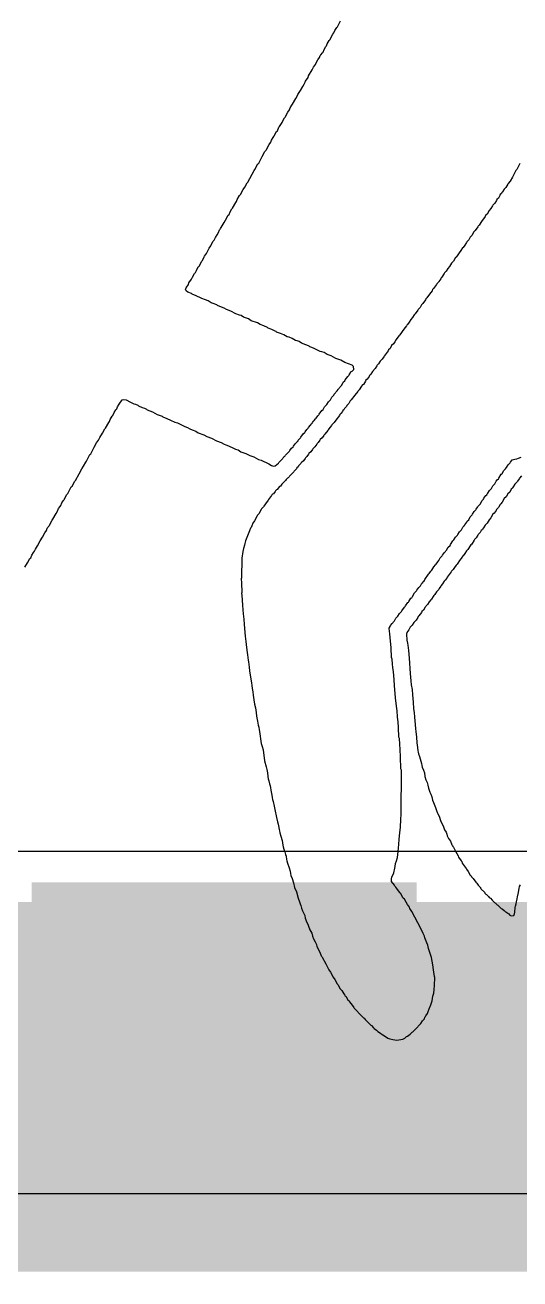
# Model space of a CAD drawing. Header units: millimetres. Extents: x 0 to 172, y 0 to 138.
# Drawn here: x 70.65 to 73.2, y 75.22 to 81.68 of the extents above; entities that cross this region are included whole.
import ezdxf

# ---------------------------------------------------------------- set-up
doc = ezdxf.new("R2010")
doc.units = ezdxf.units.MM
for name, color, linetype in [('BottomLayer', 5, 'Continuous'), ('BottomPaste', 16, 'Continuous'), ('BottomSolder', 6, 'Continuous'), ('TopOverlay', 2, 'Continuous')]:
    doc.layers.add(name, color=color, linetype=linetype)

# ---------------------------------------------------------------- blocks, each defined once
blk = doc.blocks.new('C___0603_B_306')
at = {"layer": 'BottomLayer'}
for points in [[(-1.143, -0.4445), (-1.143, 0.4445), (-0.381, 0.4445), (-0.381, -0.4445)], [(0.381, -0.4445), (0.381, 0.4445), (1.143, 0.4445), (1.143, -0.4445)]]:
    blk.add_hatch(color=5, dxfattribs=at).paths.add_polyline_path(points)
at = {"layer": 'BottomPaste'}
for points in [[(-1.143, -0.4445), (-1.143, 0.4445), (-0.381, 0.4445), (-0.381, -0.4445)], [(0.381, -0.4445), (0.381, 0.4445), (1.143, 0.4445), (1.143, -0.4445)]]:
    blk.add_hatch(color=16, dxfattribs=at).paths.add_polyline_path(points)
at = {"layer": 'BottomSolder'}
for points in [[(-1.203, -0.5045), (-1.203, 0.5045), (-0.321, 0.5045), (-0.321, -0.5045)], [(0.321, -0.5045), (0.321, 0.5045), (1.203, 0.5045), (1.203, -0.5045)]]:
    blk.add_hatch(color=6, dxfattribs=at).paths.add_polyline_path(points)
blk = doc.blocks.new('C___1206_B_336')
at = {"layer": 'BottomLayer'}
for points in [[(-2.032, 0.889), (-0.508, 0.889), (-0.508, -0.889), (-2.032, -0.889)], [(0.508, 0.889), (2.032, 0.889), (2.032, -0.889), (0.508, -0.889)]]:
    blk.add_hatch(color=5, dxfattribs=at).paths.add_polyline_path(points)
at = {"layer": 'BottomPaste'}
for points in [[(-2.032, 0.889), (-0.508, 0.889), (-0.508, -0.889), (-2.032, -0.889)], [(0.508, 0.889), (2.032, 0.889), (2.032, -0.889), (0.508, -0.889)]]:
    blk.add_hatch(color=16, dxfattribs=at).paths.add_polyline_path(points)
at = {"layer": 'BottomSolder'}
for points in [[(-2.1336, 0.9906), (-0.4064, 0.9906), (-0.4064, -0.9906), (-2.1336, -0.9906)], [(0.4064, 0.9906), (2.1336, 0.9906), (2.1336, -0.9906), (0.4064, -0.9906)]]:
    blk.add_hatch(color=6, dxfattribs=at).paths.add_polyline_path(points)

msp = doc.modelspace()

# ---------------------------------------------------------------- hatches: boundary and pattern name
at = {"layer": 'BottomLayer'}
for points in [[(68.4276, 75.5142), (75.4183, 75.5142), (75.4183, 77.1652), (68.4276, 77.1652)], [(68.4276, 75.2606), (77.7336, 75.2606), (77.7336, 76.54), (68.4276, 76.54)]]:
    msp.add_hatch(color=5, dxfattribs=at).paths.add_polyline_path(points)

# ---------------------------------------------------------------- linework, layer by layer
msp.add_line((75.4183, 77.4242), (68.4276, 77.4242), dxfattribs=at)
at = {"layer": 'TopOverlay'}
for p, q in [((72.261, 81.6723), (72.2771, 81.7023)), ((72.227, 81.6161), (72.237, 81.6342)), ((72.237, 81.6342), (72.243, 81.6402)), ((72.243, 81.6402), (72.248, 81.6532)), ((72.248, 81.6532), (72.258, 81.6693)), ((72.258, 81.6693), (72.261, 81.6723)), ((72.1869, 81.5419), (72.1919, 81.555)), ((72.1919, 81.555), (72.2019, 81.571)), ((72.2019, 81.571), (72.2049, 81.574)), ((72.2049, 81.574), (72.2089, 81.584)), ((72.2089, 81.584), (72.2189, 81.6021)), ((72.2189, 81.6021), (72.223, 81.6061)), ((72.223, 81.6061), (72.227, 81.6161)), ((72.1488, 81.4778), (72.1538, 81.4908)), ((72.1538, 81.4908), (72.1608, 81.5018)), ((72.1608, 81.5018), (72.1688, 81.5139)), ((72.1688, 81.5139), (72.1728, 81.5239)), ((72.1728, 81.5239), (72.1748, 81.5279)), ((72.1748, 81.5279), (72.1839, 81.5389)), ((72.1839, 81.5389), (72.1869, 81.5419)), ((72.1127, 81.4196), (72.1307, 81.4497)), ((72.1307, 81.4497), (72.1387, 81.4637)), ((72.1387, 81.4637), (72.1488, 81.4778)), ((72.0706, 81.3434), (72.0826, 81.3655)), ((72.0826, 81.3655), (72.0906, 81.3775)), ((72.0906, 81.3775), (72.0946, 81.3875)), ((72.0946, 81.3875), (72.0966, 81.3916)), ((72.0966, 81.3916), (72.1107, 81.4116)), ((72.1107, 81.4116), (72.1127, 81.4196)), ((72.0305, 81.2733), (72.0465, 81.3033)), ((72.0465, 81.3033), (72.0545, 81.3154)), ((72.0545, 81.3154), (72.0565, 81.3234)), ((72.0565, 81.3234), (72.0706, 81.3434)), ((71.9924, 81.2071), (72.0064, 81.2332)), ((72.0064, 81.2332), (72.0144, 81.2452)), ((72.0144, 81.2452), (72.0184, 81.2552)), ((72.0184, 81.2552), (72.0265, 81.2692)), ((72.0265, 81.2692), (72.0305, 81.2733)), ((71.9623, 81.159), (71.9763, 81.179)), ((71.9763, 81.179), (71.9813, 81.1921)), ((71.9813, 81.1921), (71.9894, 81.2041)), ((71.9894, 81.2041), (71.9924, 81.2071)), ((71.9222, 81.0888), (71.9302, 81.1028)), ((71.9302, 81.1028), (71.9342, 81.1068)), ((71.9342, 81.1068), (71.9362, 81.1108)), ((71.9362, 81.1108), (71.9483, 81.1329)), ((71.9483, 81.1329), (71.9523, 81.1369)), ((71.9523, 81.1369), (71.9603, 81.155)), ((71.9603, 81.155), (71.9623, 81.159)), ((71.8881, 81.0306), (71.8941, 81.0367)), ((71.8941, 81.0367), (71.8961, 81.0407)), ((71.8961, 81.0407), (71.9102, 81.0667)), ((71.9102, 81.0667), (71.9182, 81.0788)), ((71.9182, 81.0788), (71.9222, 81.0888)), ((71.856, 80.9705), (71.8741, 81.0046)), ((71.8741, 81.0046), (71.8881, 81.0306)), ((71.7999, 80.8722), (71.832, 80.9324)), ((71.832, 80.9324), (71.836, 80.9364)), ((71.836, 80.9364), (71.852, 80.9665)), ((71.852, 80.9665), (71.856, 80.9705)), ((73.1774, 80.9284), (73.1613, 80.8983)), ((73.1794, 80.9324), (73.1774, 80.9284)), ((73.1834, 80.9364), (73.1794, 80.9324)), ((73.1914, 80.9504), (73.1834, 80.9364)), ((73.1974, 80.9645), (73.1914, 80.9504)), ((73.2014, 80.9685), (73.1974, 80.9645)), ((71.7758, 80.8342), (71.7838, 80.8462)), ((71.7838, 80.8462), (71.7959, 80.8682)), ((71.7959, 80.8682), (71.7999, 80.8722)), ((73.1272, 80.8442), (73.1192, 80.8362)), ((73.1373, 80.8622), (73.1272, 80.8442)), ((73.1403, 80.8652), (73.1373, 80.8622)), ((73.1493, 80.8763), (73.1403, 80.8652)), ((73.1613, 80.8983), (73.1493, 80.8763)), ((71.7417, 80.772), (71.7457, 80.782)), ((71.7457, 80.782), (71.7578, 80.8041)), ((71.7578, 80.8041), (71.7618, 80.8081)), ((71.7618, 80.8081), (71.7758, 80.8342)), ((73.0811, 80.782), (73.0791, 80.778)), ((73.0891, 80.79), (73.0811, 80.782)), ((73.0972, 80.8041), (73.0891, 80.79)), ((73.0992, 80.8081), (73.0972, 80.8041)), ((73.1052, 80.8141), (73.0992, 80.8081)), ((73.1072, 80.8181), (73.1052, 80.8141)), ((73.1112, 80.8221), (73.1072, 80.8181)), ((73.1192, 80.8362), (73.1112, 80.8221)), ((71.7036, 80.7058), (71.7097, 80.7199)), ((71.7097, 80.7199), (71.7177, 80.7339)), ((71.7177, 80.7339), (71.7217, 80.7379)), ((71.7217, 80.7379), (71.7377, 80.768)), ((71.7377, 80.768), (71.7417, 80.772)), ((73.041, 80.7259), (73.031, 80.7078)), ((73.051, 80.7359), (73.041, 80.7259)), ((73.0591, 80.7499), (73.051, 80.7359)), ((73.0611, 80.754), (73.0591, 80.7499)), ((73.0711, 80.764), (73.0611, 80.754)), ((73.0791, 80.778), (73.0711, 80.764)), ((71.6635, 80.6377), (71.6776, 80.6637)), ((71.6776, 80.6637), (71.6856, 80.6758)), ((71.6856, 80.6758), (71.6996, 80.7018)), ((71.6996, 80.7018), (71.7036, 80.7058)), ((72.9899, 80.6507), (72.9849, 80.6457)), ((73.0029, 80.6697), (72.9899, 80.6507)), ((73.0049, 80.6738), (73.0029, 80.6697)), ((73.0079, 80.6768), (73.0049, 80.6738)), ((73.021, 80.6958), (73.0079, 80.6768)), ((73.023, 80.6998), (73.021, 80.6958)), ((73.031, 80.7078), (73.023, 80.6998)), ((71.6275, 80.5735), (71.6335, 80.5875)), ((71.6335, 80.5875), (71.6415, 80.6016)), ((71.6415, 80.6016), (71.6495, 80.6136)), ((71.6495, 80.6136), (71.6545, 80.6266)), ((71.6545, 80.6266), (71.6575, 80.6296)), ((71.6575, 80.6296), (71.6595, 80.6336)), ((71.6595, 80.6336), (71.6635, 80.6377)), ((72.9448, 80.5895), (72.9367, 80.5755)), ((72.9528, 80.5976), (72.9448, 80.5895)), ((72.9628, 80.6156), (72.9528, 80.5976)), ((72.9698, 80.6226), (72.9628, 80.6156)), ((72.9829, 80.6417), (72.9698, 80.6226)), ((72.9849, 80.6457), (72.9829, 80.6417)), ((71.5874, 80.5053), (71.6014, 80.5314)), ((71.6014, 80.5314), (71.6094, 80.5434)), ((71.6094, 80.5434), (71.6134, 80.5534)), ((71.6134, 80.5534), (71.6214, 80.5675)), ((71.6214, 80.5675), (71.6275, 80.5735)), ((72.9047, 80.5334), (72.8966, 80.5194)), ((72.9077, 80.5364), (72.9047, 80.5334)), ((72.9167, 80.5474), (72.9077, 80.5364)), ((72.9247, 80.5615), (72.9167, 80.5474)), ((72.9277, 80.5645), (72.9247, 80.5615)), ((72.9367, 80.5755), (72.9277, 80.5645)), ((71.5513, 80.4432), (71.5633, 80.4652)), ((71.5633, 80.4652), (71.5673, 80.4692)), ((71.5673, 80.4692), (71.5753, 80.4873)), ((71.5753, 80.4873), (71.5773, 80.4913)), ((71.5773, 80.4913), (71.5874, 80.5053)), ((72.8586, 80.4652), (72.8485, 80.4552)), ((72.8686, 80.4833), (72.8586, 80.4652)), ((72.8716, 80.4863), (72.8686, 80.4833)), ((72.8806, 80.4973), (72.8716, 80.4863)), ((72.8876, 80.5083), (72.8806, 80.4973)), ((72.8966, 80.5194), (72.8876, 80.5083)), ((71.5152, 80.383), (71.5252, 80.4011)), ((71.5252, 80.4011), (71.5312, 80.4071)), ((71.5312, 80.4071), (71.5352, 80.4171)), ((71.5352, 80.4171), (71.5452, 80.4352)), ((71.5452, 80.4352), (71.5493, 80.4392)), ((71.5493, 80.4392), (71.5513, 80.4432)), ((72.8104, 80.4011), (72.7974, 80.382)), ((72.8124, 80.4051), (72.8104, 80.4011)), ((72.8205, 80.4131), (72.8124, 80.4051)), ((72.8285, 80.4271), (72.8205, 80.4131)), ((72.8385, 80.4372), (72.8285, 80.4271)), ((72.8485, 80.4552), (72.8385, 80.4372)), ((71.4801, 80.3199), (71.4821, 80.3279)), ((71.4821, 80.3279), (71.4951, 80.3449)), ((71.4951, 80.3449), (71.4971, 80.3529)), ((71.4971, 80.3529), (71.5102, 80.372)), ((71.5102, 80.372), (71.5152, 80.383)), ((72.7563, 80.3269), (72.7543, 80.3229)), ((72.7603, 80.3309), (72.7563, 80.3269)), ((72.7703, 80.3449), (72.7603, 80.3309)), ((72.7723, 80.3489), (72.7703, 80.3449)), ((72.7804, 80.357), (72.7723, 80.3489)), ((72.7824, 80.361), (72.7804, 80.357)), ((72.7924, 80.375), (72.7824, 80.361)), ((72.7944, 80.379), (72.7924, 80.375)), ((72.7974, 80.382), (72.7944, 80.379)), ((71.4821, 80.3118), (71.4801, 80.3199)), ((71.4921, 80.3058), (71.4821, 80.3118)), ((71.5102, 80.2978), (71.4921, 80.3058)), ((71.5142, 80.2958), (71.5102, 80.2978)), ((71.5172, 80.2928), (71.5142, 80.2958)), ((71.5302, 80.2878), (71.5172, 80.2928)), ((71.5633, 80.2727), (71.5302, 80.2878)), ((71.5823, 80.2657), (71.5633, 80.2727)), ((71.5954, 80.2607), (71.5823, 80.2657)), ((72.7142, 80.2667), (72.7012, 80.2477)), ((72.7162, 80.2707), (72.7142, 80.2667)), ((72.7212, 80.2757), (72.7162, 80.2707)), ((72.7342, 80.2948), (72.7212, 80.2757)), ((72.7483, 80.3128), (72.7342, 80.2948)), ((72.7503, 80.3189), (72.7483, 80.3128)), ((72.7543, 80.3229), (72.7503, 80.3189)), ((71.6114, 80.2507), (71.5954, 80.2607)), ((71.6224, 80.2477), (71.6114, 80.2507)), ((71.6405, 80.2397), (71.6224, 80.2477)), ((71.6445, 80.2377), (71.6405, 80.2397)), ((71.6475, 80.2346), (71.6445, 80.2377)), ((71.6786, 80.2236), (71.6475, 80.2346)), ((71.6906, 80.2156), (71.6786, 80.2236)), ((71.7127, 80.2076), (71.6906, 80.2156)), ((71.7377, 80.1945), (71.7127, 80.2076)), ((72.6741, 80.2126), (72.6611, 80.1935)), ((72.6761, 80.2166), (72.6741, 80.2126)), ((72.6861, 80.2266), (72.6761, 80.2166)), ((72.6941, 80.2407), (72.6861, 80.2266)), ((72.7012, 80.2477), (72.6941, 80.2407)), ((71.7568, 80.1875), (71.7377, 80.1945)), ((71.7658, 80.1845), (71.7568, 80.1875)), ((71.7778, 80.1765), (71.7658, 80.1845)), ((71.8029, 80.1675), (71.7778, 80.1765)), ((71.8179, 80.1585), (71.8029, 80.1675)), ((71.849, 80.1474), (71.8179, 80.1585)), ((71.864, 80.1384), (71.849, 80.1474)), ((71.8831, 80.1314), (71.864, 80.1384)), ((72.6159, 80.1324), (72.6019, 80.1143)), ((72.6179, 80.1364), (72.6159, 80.1324)), ((72.621, 80.1394), (72.6179, 80.1364)), ((72.63, 80.1504), (72.621, 80.1394)), ((72.638, 80.1645), (72.63, 80.1504)), ((72.648, 80.1745), (72.638, 80.1645)), ((72.656, 80.1885), (72.648, 80.1745)), ((72.6611, 80.1935), (72.656, 80.1885)), ((71.9011, 80.1234), (71.8831, 80.1314)), ((71.9041, 80.1204), (71.9011, 80.1234)), ((71.9232, 80.1133), (71.9041, 80.1204)), ((71.9412, 80.1053), (71.9232, 80.1133)), ((71.9453, 80.1033), (71.9412, 80.1053)), ((71.9483, 80.1003), (71.9453, 80.1033)), ((71.9673, 80.0933), (71.9483, 80.1003)), ((71.9854, 80.0853), (71.9673, 80.0933)), ((72.0024, 80.0762), (71.9854, 80.0853)), ((72.0134, 80.0732), (72.0024, 80.0762)), ((72.0275, 80.0672), (72.0134, 80.0732)), ((72.5778, 80.0803), (72.5638, 80.0622)), ((72.5798, 80.0843), (72.5778, 80.0803)), ((72.5879, 80.0923), (72.5798, 80.0843)), ((72.5939, 80.1023), (72.5879, 80.0923)), ((72.6019, 80.1143), (72.5939, 80.1023)), ((72.0455, 80.0572), (72.0275, 80.0672)), ((72.0535, 80.0552), (72.0455, 80.0572)), ((72.0635, 80.0512), (72.0535, 80.0552)), ((72.0756, 80.0432), (72.0635, 80.0512)), ((72.0976, 80.0351), (72.0756, 80.0432)), ((72.1117, 80.0291), (72.0976, 80.0351)), ((72.1157, 80.0271), (72.1117, 80.0291)), ((72.1187, 80.0241), (72.1157, 80.0271)), ((72.1287, 80.0201), (72.1187, 80.0241)), ((72.1417, 80.0151), (72.1287, 80.0201)), ((72.1558, 80.0091), (72.1417, 80.0151)), ((72.1728, 80.0001), (72.1558, 80.0091)), ((72.5217, 80.0041), (72.5017, 79.976)), ((72.5237, 80.0081), (72.5217, 80.0041)), ((72.5317, 80.0161), (72.5237, 80.0081)), ((72.5397, 80.0301), (72.5317, 80.0161)), ((72.5498, 80.0402), (72.5397, 80.0301)), ((72.5558, 80.0502), (72.5498, 80.0402)), ((72.5638, 80.0622), (72.5558, 80.0502)), ((72.1808, 79.998), (72.1728, 80.0001)), ((72.1919, 79.995), (72.1808, 79.998)), ((72.2079, 79.985), (72.1919, 79.995)), ((72.228, 79.977), (72.2079, 79.985)), ((72.253, 79.964), (72.228, 79.977)), ((72.2781, 79.9549), (72.253, 79.964)), ((72.2991, 79.9439), (72.2781, 79.9549)), ((72.3182, 79.9369), (72.2991, 79.9439)), ((72.4816, 79.9499), (72.4716, 79.9359)), ((72.4836, 79.9539), (72.4816, 79.9499)), ((72.4906, 79.961), (72.4836, 79.9539)), ((72.4996, 79.972), (72.4906, 79.961)), ((72.5017, 79.976), (72.4996, 79.972)), ((72.3152, 79.8717), (72.3192, 79.8757)), ((72.3362, 79.9289), (72.3182, 79.9369)), ((72.3192, 79.8757), (72.3212, 79.8798)), ((72.3212, 79.8798), (72.3292, 79.8938)), ((72.3292, 79.8938), (72.3322, 79.8968)), ((72.3322, 79.8968), (72.3362, 79.8988)), ((72.3433, 79.9219), (72.3362, 79.9289)), ((72.3362, 79.8988), (72.3453, 79.9078)), ((72.3453, 79.9078), (72.3433, 79.9219)), ((72.4255, 79.8757), (72.4235, 79.8717)), ((72.4335, 79.8838), (72.4255, 79.8757)), ((72.4415, 79.8978), (72.4335, 79.8838)), ((72.4555, 79.9118), (72.4415, 79.8978)), ((72.4636, 79.9259), (72.4555, 79.9118)), ((72.4656, 79.9299), (72.4636, 79.9259)), ((72.4716, 79.9359), (72.4656, 79.9299)), ((72.2671, 79.8076), (72.2811, 79.8256)), ((72.2811, 79.8256), (72.2891, 79.8376)), ((72.2891, 79.8376), (72.2911, 79.8417)), ((72.2911, 79.8417), (72.2991, 79.8497)), ((72.2991, 79.8497), (72.3011, 79.8537)), ((72.3011, 79.8537), (72.3152, 79.8717)), ((72.3854, 79.8216), (72.3723, 79.8026)), ((72.3904, 79.8286), (72.3854, 79.8216)), ((72.3944, 79.8306), (72.3904, 79.8286)), ((72.4054, 79.8477), (72.3944, 79.8306)), ((72.4074, 79.8517), (72.4054, 79.8477)), ((72.4134, 79.8577), (72.4074, 79.8517)), ((72.4235, 79.8717), (72.4134, 79.8577)), ((71.1382, 79.7294), (71.1533, 79.7504)), ((71.1533, 79.7504), (71.1613, 79.7524)), ((71.1613, 79.7524), (71.1733, 79.7504)), ((71.1733, 79.7504), (71.1954, 79.7384)), ((72.2149, 79.7414), (72.225, 79.7514)), ((72.225, 79.7514), (72.233, 79.7655)), ((72.233, 79.7655), (72.243, 79.7755)), ((72.243, 79.7755), (72.245, 79.7795)), ((72.245, 79.7795), (72.259, 79.7975)), ((72.259, 79.7975), (72.2651, 79.8036)), ((72.2651, 79.8036), (72.2671, 79.8076)), ((72.3272, 79.7454), (72.3192, 79.7314)), ((72.3322, 79.7504), (72.3272, 79.7454)), ((72.3513, 79.7755), (72.3322, 79.7504)), ((72.3653, 79.7935), (72.3513, 79.7755)), ((72.3673, 79.7975), (72.3653, 79.7935)), ((72.3723, 79.8026), (72.3673, 79.7975)), ((71.1061, 79.6712), (71.1122, 79.6853)), ((71.1122, 79.6853), (71.1202, 79.6993)), ((71.1202, 79.6993), (71.1262, 79.7053)), ((71.1262, 79.7053), (71.1302, 79.7153)), ((71.1302, 79.7153), (71.1382, 79.7294)), ((71.1954, 79.7384), (71.2134, 79.7304)), ((71.2134, 79.7304), (71.2214, 79.7284)), ((71.2214, 79.7284), (71.2345, 79.7234)), ((71.2345, 79.7234), (71.2375, 79.7204)), ((71.2375, 79.7204), (71.2555, 79.7123)), ((71.2555, 79.7123), (71.2685, 79.7073)), ((71.2685, 79.7073), (71.2786, 79.7033)), ((71.2786, 79.7033), (71.2816, 79.7003)), ((71.2816, 79.7003), (71.2956, 79.6943)), ((71.2956, 79.6943), (71.3087, 79.6893)), ((71.3087, 79.6893), (71.3337, 79.6762)), ((72.1668, 79.6772), (72.1808, 79.6953)), ((72.1808, 79.6953), (72.1869, 79.7013)), ((72.1869, 79.7013), (72.1949, 79.7153)), ((72.1949, 79.7153), (72.2069, 79.7274)), ((72.2069, 79.7274), (72.2149, 79.7414)), ((72.2871, 79.6913), (72.2781, 79.6802)), ((72.2891, 79.6953), (72.2871, 79.6913)), ((72.2931, 79.6993), (72.2891, 79.6953)), ((72.2981, 79.7063), (72.2931, 79.6993)), ((72.3072, 79.7173), (72.2981, 79.7063)), ((72.3092, 79.7214), (72.3072, 79.7173)), ((72.3192, 79.7314), (72.3092, 79.7214)), ((71.068, 79.6051), (71.0841, 79.6351)), ((71.0841, 79.6351), (71.0881, 79.6391)), ((71.0881, 79.6391), (71.0921, 79.6492)), ((71.0921, 79.6492), (71.1021, 79.6672)), ((71.1021, 79.6672), (71.1061, 79.6712)), ((71.3337, 79.6762), (71.3588, 79.6672)), ((71.3588, 79.6672), (71.3618, 79.6642)), ((71.3618, 79.6642), (71.3838, 79.6542)), ((71.3838, 79.6542), (71.4029, 79.6472)), ((71.4029, 79.6472), (71.4239, 79.6361)), ((71.4239, 79.6361), (71.438, 79.6321)), ((71.438, 79.6321), (71.4761, 79.6141)), ((72.1127, 79.6091), (72.1217, 79.6201)), ((72.1217, 79.6201), (72.1247, 79.6231)), ((72.1247, 79.6231), (72.1267, 79.6271)), ((72.1267, 79.6271), (72.1307, 79.6311)), ((72.1307, 79.6311), (72.1327, 79.6351)), ((72.1327, 79.6351), (72.1387, 79.6412)), ((72.1387, 79.6412), (72.1407, 79.6452)), ((72.1407, 79.6452), (72.1488, 79.6532)), ((72.1488, 79.6532), (72.1508, 79.6572)), ((72.1508, 79.6572), (72.1598, 79.6682)), ((72.1598, 79.6682), (72.1648, 79.6732)), ((72.1648, 79.6732), (72.1668, 79.6772)), ((72.231, 79.6191), (72.2169, 79.601)), ((72.233, 79.6231), (72.231, 79.6191)), ((72.244, 79.6341), (72.233, 79.6231)), ((72.252, 79.6462), (72.244, 79.6341)), ((72.2711, 79.6712), (72.252, 79.6462)), ((72.2731, 79.6752), (72.2711, 79.6712)), ((72.2781, 79.6802), (72.2731, 79.6752)), ((71.032, 79.5429), (71.036, 79.5529)), ((71.036, 79.5529), (71.038, 79.5569)), ((71.038, 79.5569), (71.052, 79.579)), ((71.052, 79.579), (71.064, 79.601)), ((71.064, 79.601), (71.068, 79.6051)), ((71.4761, 79.6141), (71.4891, 79.6091)), ((71.4891, 79.6091), (71.5011, 79.601)), ((71.5011, 79.601), (71.5142, 79.596)), ((71.5142, 79.596), (71.5332, 79.589)), ((71.5332, 79.589), (71.5452, 79.581)), ((71.5452, 79.581), (71.5733, 79.571)), ((71.5733, 79.571), (71.5884, 79.562)), ((71.5884, 79.562), (71.6134, 79.5529)), ((71.6134, 79.5529), (71.6385, 79.5399)), ((72.0585, 79.5429), (72.0706, 79.5549)), ((72.0706, 79.5549), (72.0726, 79.5589)), ((72.0726, 79.5589), (72.0866, 79.577)), ((72.0866, 79.577), (72.0926, 79.583)), ((72.0926, 79.583), (72.0946, 79.587)), ((72.0946, 79.587), (72.1037, 79.598)), ((72.1037, 79.598), (72.1107, 79.6051)), ((72.1107, 79.6051), (72.1127, 79.6091)), ((72.1818, 79.5559), (72.1728, 79.5469)), ((72.1909, 79.567), (72.1818, 79.5559)), ((72.1929, 79.571), (72.1909, 79.567)), ((72.1969, 79.575), (72.1929, 79.571)), ((72.2109, 79.593), (72.1969, 79.575)), ((72.2129, 79.597), (72.2109, 79.593)), ((72.2169, 79.601), (72.2129, 79.597)), ((70.9919, 79.4727), (71.0099, 79.5068)), ((71.0099, 79.5068), (71.0219, 79.5289)), ((71.0219, 79.5289), (71.032, 79.5429)), ((71.6385, 79.5399), (71.6635, 79.5309)), ((71.6635, 79.5309), (71.6786, 79.5219)), ((71.6786, 79.5219), (71.6866, 79.5198)), ((71.6866, 79.5198), (71.7006, 79.5138)), ((71.7006, 79.5138), (71.7267, 79.5018)), ((71.7267, 79.5018), (71.7367, 79.4978)), ((71.7367, 79.4978), (71.7498, 79.4928)), ((71.7498, 79.4928), (71.7648, 79.4838)), ((71.9944, 79.4667), (72.0144, 79.4868)), ((72.0144, 79.4868), (72.0164, 79.4908)), ((72.0164, 79.4908), (72.0255, 79.5018)), ((72.0255, 79.5018), (72.0325, 79.5088)), ((72.0325, 79.5088), (72.0345, 79.5128)), ((72.0345, 79.5128), (72.0435, 79.5239)), ((72.0435, 79.5239), (72.0505, 79.5309)), ((72.0505, 79.5309), (72.0525, 79.5349)), ((72.0525, 79.5349), (72.0565, 79.5389)), ((72.0565, 79.5389), (72.0585, 79.5429)), ((72.1327, 79.4948), (72.1237, 79.4838)), ((72.1347, 79.4988), (72.1327, 79.4948)), ((72.1448, 79.5088), (72.1347, 79.4988)), ((72.1548, 79.5229), (72.1448, 79.5088)), ((72.1568, 79.5269), (72.1548, 79.5229)), ((72.1618, 79.5319), (72.1568, 79.5269)), ((72.1708, 79.5429), (72.1618, 79.5319)), ((72.1728, 79.5469), (72.1708, 79.5429)), ((70.9538, 79.4086), (70.9658, 79.4306)), ((70.9658, 79.4306), (70.9698, 79.4346)), ((70.9698, 79.4346), (70.9718, 79.4386)), ((70.9718, 79.4386), (70.9878, 79.4687)), ((70.9878, 79.4687), (70.9919, 79.4727)), ((71.7648, 79.4838), (71.7899, 79.4747)), ((71.7899, 79.4747), (71.8109, 79.4637)), ((71.8109, 79.4637), (71.83, 79.4567)), ((71.83, 79.4567), (71.855, 79.4437)), ((71.855, 79.4437), (71.8691, 79.4396)), ((71.8691, 79.4396), (71.9072, 79.4216)), ((71.9412, 79.4116), (71.9583, 79.4246)), ((71.9583, 79.4246), (71.9603, 79.4286)), ((71.9603, 79.4286), (71.9783, 79.4467)), ((71.9783, 79.4467), (71.9803, 79.4507)), ((71.9803, 79.4507), (71.9843, 79.4547)), ((71.9843, 79.4547), (71.9854, 79.4577)), ((71.9854, 79.4577), (71.9894, 79.4597)), ((71.9894, 79.4597), (71.9924, 79.4627)), ((71.9924, 79.4627), (71.9944, 79.4667)), ((72.0726, 79.4226), (72.0605, 79.4106)), ((72.0746, 79.4266), (72.0726, 79.4226)), ((72.0856, 79.4376), (72.0746, 79.4266)), ((72.0946, 79.4487), (72.0856, 79.4376)), ((72.0966, 79.4527), (72.0946, 79.4487)), ((72.1037, 79.4597), (72.0966, 79.4527)), ((72.1127, 79.4707), (72.1037, 79.4597)), ((72.1147, 79.4747), (72.1127, 79.4707)), ((72.1237, 79.4838), (72.1147, 79.4747)), ((73.1393, 79.4166), (73.1493, 79.4266)), ((73.1493, 79.4266), (73.1513, 79.4306)), ((73.1513, 79.4306), (73.1603, 79.4416)), ((73.1603, 79.4416), (73.1733, 79.4447)), ((73.1733, 79.4447), (73.1834, 79.4467)), ((73.1834, 79.4467), (73.1934, 79.4507)), ((73.1934, 79.4507), (73.2064, 79.4557)), ((70.9137, 79.3364), (70.9317, 79.3705)), ((70.9317, 79.3705), (70.9457, 79.3965)), ((70.9457, 79.3965), (70.9538, 79.4086)), ((71.9072, 79.4216), (71.9212, 79.4136)), ((71.9212, 79.4136), (71.9312, 79.4096)), ((71.9312, 79.4096), (71.9412, 79.4116)), ((72.0144, 79.3584), (72.0124, 79.3544)), ((72.0365, 79.3805), (72.0144, 79.3584)), ((72.0385, 79.3845), (72.0365, 79.3805)), ((72.0505, 79.3965), (72.0385, 79.3845)), ((72.0525, 79.4005), (72.0505, 79.3965)), ((72.0585, 79.4066), (72.0525, 79.4005)), ((72.0605, 79.4106), (72.0585, 79.4066)), ((73.0911, 79.3484), (73.1042, 79.3675)), ((73.1042, 79.3675), (73.1092, 79.3725)), ((73.1092, 79.3725), (73.1172, 79.3865)), ((73.1172, 79.3865), (73.1232, 79.3925)), ((73.1232, 79.3925), (73.1252, 79.3965)), ((73.1252, 79.3965), (73.1312, 79.4026)), ((73.1312, 79.4026), (73.1393, 79.4166)), ((73.2084, 79.3594), (73.1974, 79.3484)), ((70.8756, 79.2722), (70.8916, 79.3023)), ((70.8916, 79.3023), (70.8956, 79.3063)), ((70.8956, 79.3063), (70.9096, 79.3324)), ((70.9096, 79.3324), (70.9137, 79.3364)), ((71.9633, 79.3053), (71.9513, 79.2893)), ((71.9673, 79.3073), (71.9633, 79.3053)), ((71.9723, 79.3123), (71.9673, 79.3073)), ((71.9743, 79.3163), (71.9723, 79.3123)), ((71.9944, 79.3364), (71.9743, 79.3163)), ((71.9964, 79.3404), (71.9944, 79.3364)), ((72.0034, 79.3474), (71.9964, 79.3404)), ((72.0074, 79.3494), (72.0034, 79.3474)), ((72.0124, 79.3544), (72.0074, 79.3494)), ((73.043, 79.2843), (73.053, 79.2943)), ((73.053, 79.2943), (73.0611, 79.3083)), ((73.0611, 79.3083), (73.0701, 79.3193)), ((73.0701, 79.3193), (73.0781, 79.3314)), ((73.0781, 79.3314), (73.0831, 79.3384)), ((73.0831, 79.3384), (73.0891, 79.3444)), ((73.0891, 79.3444), (73.0911, 79.3484)), ((73.1593, 79.2943), (73.1553, 79.2903)), ((73.1613, 79.2983), (73.1593, 79.2943)), ((73.1653, 79.3023), (73.1613, 79.2983)), ((73.1733, 79.3163), (73.1653, 79.3023)), ((73.1854, 79.3284), (73.1733, 79.3163)), ((73.1874, 79.3324), (73.1854, 79.3284)), ((73.1954, 79.3444), (73.1874, 79.3324)), ((73.1974, 79.3484), (73.1954, 79.3444)), ((70.8435, 79.2201), (70.8495, 79.2301)), ((70.8495, 79.2301), (70.8535, 79.2341)), ((70.8535, 79.2341), (70.8555, 79.2381)), ((70.8555, 79.2381), (70.8695, 79.2642)), ((70.8695, 79.2642), (70.8736, 79.2682)), ((70.8736, 79.2682), (70.8756, 79.2722)), ((71.9041, 79.2341), (71.8901, 79.2161)), ((71.9062, 79.2381), (71.9041, 79.2341)), ((71.9122, 79.2442), (71.9062, 79.2381)), ((71.9222, 79.2582), (71.9122, 79.2442)), ((71.9242, 79.2622), (71.9222, 79.2582)), ((71.9272, 79.2652), (71.9242, 79.2622)), ((71.9312, 79.2672), (71.9272, 79.2652)), ((71.9402, 79.2782), (71.9312, 79.2672)), ((71.9422, 79.2822), (71.9402, 79.2782)), ((71.9473, 79.2873), (71.9422, 79.2822)), ((71.9513, 79.2893), (71.9473, 79.2873)), ((72.9949, 79.2141), (73.0049, 79.2321)), ((73.0049, 79.2321), (73.0129, 79.2401)), ((73.0129, 79.2401), (73.0149, 79.2442)), ((73.0149, 79.2442), (73.025, 79.2582)), ((73.025, 79.2582), (73.029, 79.2622)), ((73.029, 79.2622), (73.031, 79.2662)), ((73.031, 79.2662), (73.035, 79.2702)), ((73.035, 79.2702), (73.043, 79.2843)), ((73.1192, 79.2421), (73.1092, 79.2241)), ((73.1292, 79.2522), (73.1192, 79.2421)), ((73.1373, 79.2662), (73.1292, 79.2522)), ((73.1473, 79.2762), (73.1373, 79.2662)), ((73.1553, 79.2903), (73.1473, 79.2762)), ((70.7974, 79.1359), (70.8134, 79.166)), ((70.8134, 79.166), (70.8214, 79.178)), ((70.8214, 79.178), (70.8264, 79.191)), ((70.8264, 79.191), (70.8335, 79.202)), ((70.8335, 79.202), (70.8375, 79.2061)), ((70.8375, 79.2061), (70.8435, 79.2201)), ((71.856, 79.164), (71.85, 79.1579)), ((71.8681, 79.186), (71.856, 79.164)), ((71.8711, 79.189), (71.8681, 79.186)), ((71.8801, 79.2), (71.8711, 79.189)), ((71.8821, 79.2041), (71.8801, 79.2)), ((71.8901, 79.2161), (71.8821, 79.2041)), ((72.9568, 79.1619), (72.9648, 79.176)), ((72.9648, 79.176), (72.9728, 79.184)), ((72.9728, 79.184), (72.9748, 79.188)), ((72.9748, 79.188), (72.9829, 79.2)), ((72.9829, 79.2), (72.9849, 79.2041)), ((72.9849, 79.2041), (72.9949, 79.2141)), ((73.0671, 79.168), (73.0611, 79.1619)), ((73.0771, 79.182), (73.0671, 79.168)), ((73.0791, 79.186), (73.0771, 79.182)), ((73.0891, 79.196), (73.0791, 79.186)), ((73.0911, 79.2), (73.0891, 79.196)), ((73.0992, 79.2121), (73.0911, 79.2)), ((73.1012, 79.2161), (73.0992, 79.2121)), ((73.1092, 79.2241), (73.1012, 79.2161)), ((70.7733, 79.0978), (70.7773, 79.1018)), ((70.7773, 79.1018), (70.7793, 79.1058)), ((70.7793, 79.1058), (70.7934, 79.1319)), ((70.7934, 79.1319), (70.7974, 79.1359)), ((71.8209, 79.1028), (71.8169, 79.0928)), ((71.826, 79.1158), (71.8209, 79.1028)), ((71.834, 79.1279), (71.826, 79.1158)), ((71.848, 79.1539), (71.834, 79.1279)), ((71.85, 79.1579), (71.848, 79.1539)), ((72.9067, 79.0958), (72.9107, 79.0998)), ((72.9107, 79.0998), (72.9117, 79.1028)), ((72.9117, 79.1028), (72.9147, 79.1038)), ((72.9147, 79.1038), (72.9167, 79.1078)), ((72.9167, 79.1078), (72.9267, 79.1218)), ((72.9267, 79.1218), (72.9287, 79.1259)), ((72.9287, 79.1259), (72.9367, 79.1339)), ((72.9367, 79.1339), (72.9448, 79.1479)), ((72.9448, 79.1479), (72.9538, 79.1589)), ((72.9538, 79.1589), (72.9568, 79.1619)), ((73.021, 79.1058), (73.0129, 79.0918)), ((73.031, 79.1158), (73.021, 79.1058)), ((73.041, 79.1339), (73.031, 79.1158)), ((73.051, 79.1439), (73.041, 79.1339)), ((73.0611, 79.1619), (73.051, 79.1439)), ((70.7312, 79.0256), (70.7432, 79.0436)), ((70.7432, 79.0436), (70.7553, 79.0657)), ((70.7553, 79.0657), (70.7633, 79.0777)), ((70.7633, 79.0777), (70.7683, 79.0908)), ((70.7683, 79.0908), (70.7713, 79.0938)), ((70.7713, 79.0938), (70.7733, 79.0978)), ((71.7989, 79.0507), (71.7879, 79.0256)), ((71.8079, 79.0757), (71.7989, 79.0507)), ((71.8139, 79.0898), (71.8079, 79.0757)), ((71.8169, 79.0928), (71.8139, 79.0898)), ((72.8606, 79.0296), (72.8686, 79.0436)), ((72.8686, 79.0436), (72.8786, 79.0537)), ((72.8786, 79.0537), (72.8806, 79.0577)), ((72.8806, 79.0577), (72.8886, 79.0717)), ((72.8886, 79.0717), (72.8987, 79.0817)), ((72.8987, 79.0817), (72.9067, 79.0958)), ((72.9748, 79.0396), (72.9668, 79.0316)), ((72.9829, 79.0537), (72.9748, 79.0396)), ((72.9859, 79.0567), (72.9829, 79.0537)), ((72.9949, 79.0677), (72.9859, 79.0567)), ((73.0009, 79.0777), (72.9949, 79.0677)), ((73.0049, 79.0817), (73.0009, 79.0777)), ((73.0069, 79.0858), (73.0049, 79.0817)), ((73.0129, 79.0918), (73.0069, 79.0858)), ((70.6971, 78.9655), (70.7031, 78.9715)), ((70.7031, 78.9715), (70.7071, 78.9815)), ((70.7071, 78.9815), (70.7172, 78.9995)), ((70.7172, 78.9995), (70.7312, 79.0256)), ((71.7778, 78.9855), (71.7738, 78.9695)), ((71.7828, 79.0025), (71.7778, 78.9855)), ((71.7848, 79.0106), (71.7828, 79.0025)), ((71.7879, 79.0256), (71.7848, 79.0106)), ((72.8164, 78.9695), (72.8184, 78.9735)), ((72.8184, 78.9735), (72.8225, 78.9775)), ((72.8225, 78.9775), (72.8305, 78.9915)), ((72.8305, 78.9915), (72.8405, 79.0015)), ((72.8405, 79.0015), (72.8425, 79.0056)), ((72.8425, 79.0056), (72.8555, 79.0246)), ((72.8555, 79.0246), (72.8606, 79.0296)), ((72.9247, 78.9735), (72.9167, 78.9594)), ((72.9317, 78.9805), (72.9247, 78.9735)), ((72.9448, 78.9995), (72.9317, 78.9805)), ((72.9468, 79.0035), (72.9448, 78.9995)), ((72.9518, 79.0086), (72.9468, 79.0035)), ((72.9648, 79.0276), (72.9518, 79.0086)), ((72.9668, 79.0316), (72.9648, 79.0276)), ((70.653, 78.8893), (70.667, 78.9113)), ((70.667, 78.9113), (70.6791, 78.9334)), ((70.6791, 78.9334), (70.6831, 78.9374)), ((70.6831, 78.9374), (70.6891, 78.9514)), ((70.6891, 78.9514), (70.6971, 78.9655)), ((71.7698, 78.9354), (71.7678, 78.8351)), ((71.7738, 78.9695), (71.7698, 78.9354)), ((72.7683, 78.9053), (72.7773, 78.9163)), ((72.7773, 78.9163), (72.7824, 78.9233)), ((72.7824, 78.9233), (72.7904, 78.9374)), ((72.7904, 78.9374), (72.8004, 78.9474)), ((72.8004, 78.9474), (72.8024, 78.9514)), ((72.8024, 78.9514), (72.8124, 78.9655)), ((72.8124, 78.9655), (72.8164, 78.9695)), ((72.8806, 78.9093), (72.8766, 78.9053)), ((72.8886, 78.9233), (72.8806, 78.9093)), ((72.9027, 78.9414), (72.8886, 78.9233)), ((72.9047, 78.9454), (72.9027, 78.9414)), ((72.9077, 78.9484), (72.9047, 78.9454)), ((72.9167, 78.9594), (72.9077, 78.9484)), ((72.7102, 78.8251), (72.7302, 78.8532)), ((72.7302, 78.8532), (72.7322, 78.8572)), ((72.7322, 78.8572), (72.7413, 78.8682)), ((72.7413, 78.8682), (72.7463, 78.8732)), ((72.7463, 78.8732), (72.7563, 78.8913)), ((72.7563, 78.8913), (72.7663, 78.9013)), ((72.7663, 78.9013), (72.7683, 78.9053)), ((72.8465, 78.8652), (72.8265, 78.8371)), ((72.8485, 78.8692), (72.8465, 78.8652)), ((72.8565, 78.8772), (72.8485, 78.8692)), ((72.8636, 78.8883), (72.8565, 78.8772)), ((72.8716, 78.9003), (72.8636, 78.8883)), ((72.8756, 78.9023), (72.8716, 78.9003)), ((72.8766, 78.9053), (72.8756, 78.9023)), ((71.7678, 78.8351), (71.7658, 78.8291)), ((71.7658, 78.8291), (71.7678, 78.8091)), ((71.7678, 78.8091), (71.7698, 78.7589)), ((72.6701, 78.771), (72.6801, 78.785)), ((72.6801, 78.785), (72.6881, 78.793)), ((72.6881, 78.793), (72.6961, 78.8071)), ((72.6961, 78.8071), (72.7002, 78.8111)), ((72.7002, 78.8111), (72.7022, 78.8151)), ((72.7022, 78.8151), (72.7082, 78.8211)), ((72.7082, 78.8211), (72.7102, 78.8251)), ((72.7844, 78.779), (72.7824, 78.775)), ((72.7924, 78.791), (72.7844, 78.779)), ((72.7944, 78.795), (72.7924, 78.791)), ((72.8024, 78.803), (72.7944, 78.795)), ((72.8104, 78.8171), (72.8024, 78.803)), ((72.8154, 78.8221), (72.8104, 78.8171)), ((72.8245, 78.8331), (72.8154, 78.8221)), ((72.8265, 78.8371), (72.8245, 78.8331)), ((71.7698, 78.7589), (71.7678, 78.7529)), ((71.7678, 78.7529), (71.7698, 78.7449)), ((71.7698, 78.7449), (71.7728, 78.6938)), ((72.626, 78.7088), (72.628, 78.7128)), ((72.628, 78.7128), (72.639, 78.7299)), ((72.639, 78.7299), (72.643, 78.7319)), ((72.643, 78.7319), (72.648, 78.7389)), ((72.648, 78.7389), (72.658, 78.7569)), ((72.658, 78.7569), (72.6681, 78.767)), ((72.6681, 78.767), (72.6701, 78.771)), ((72.7423, 78.7208), (72.7322, 78.7108)), ((72.7443, 78.7248), (72.7423, 78.7208)), ((72.7543, 78.7389), (72.7443, 78.7248)), ((72.7563, 78.7429), (72.7543, 78.7389)), ((72.7603, 78.7469), (72.7563, 78.7429)), ((72.7613, 78.7479), (72.7603, 78.7469)), ((72.7623, 78.7489), (72.7613, 78.7479)), ((72.7703, 78.7629), (72.7623, 78.7489)), ((72.7824, 78.775), (72.7703, 78.7629)), ((71.7728, 78.6938), (71.7748, 78.6697)), ((71.7748, 78.6697), (71.7768, 78.6497)), ((71.7768, 78.6497), (71.7788, 78.6216)), ((72.5718, 78.6366), (72.5798, 78.6507)), ((72.5798, 78.6507), (72.5899, 78.6607)), ((72.5899, 78.6607), (72.5919, 78.6647)), ((72.5919, 78.6647), (72.6059, 78.6827)), ((72.6059, 78.6827), (72.6099, 78.6867)), ((72.6099, 78.6867), (72.6119, 78.6908)), ((72.6119, 78.6908), (72.623, 78.7078)), ((72.623, 78.7078), (72.626, 78.7088)), ((72.6941, 78.6567), (72.6801, 78.6386)), ((72.6961, 78.6607), (72.6941, 78.6567)), ((72.7042, 78.6687), (72.6961, 78.6607)), ((72.7122, 78.6827), (72.7042, 78.6687)), ((72.7162, 78.6867), (72.7122, 78.6827)), ((72.7182, 78.6908), (72.7162, 78.6867)), ((72.7242, 78.6968), (72.7182, 78.6908)), ((72.7322, 78.7108), (72.7242, 78.6968)), ((71.7788, 78.6216), (71.7818, 78.5945)), ((71.7818, 78.5945), (71.7869, 78.5334)), ((72.5277, 78.5745), (72.5317, 78.5845)), ((72.5317, 78.5845), (72.5337, 78.5885)), ((72.5337, 78.5885), (72.5428, 78.5995)), ((72.5428, 78.5995), (72.5478, 78.6045)), ((72.5478, 78.6045), (72.5498, 78.6086)), ((72.5498, 78.6086), (72.5538, 78.6126)), ((72.5538, 78.6126), (72.5618, 78.6266)), ((72.5618, 78.6266), (72.5718, 78.6366)), ((72.646, 78.5905), (72.636, 78.5805)), ((72.654, 78.6045), (72.646, 78.5905)), ((72.6661, 78.6166), (72.654, 78.6045)), ((72.6741, 78.6306), (72.6661, 78.6166)), ((72.6761, 78.6346), (72.6741, 78.6306)), ((72.6801, 78.6386), (72.6761, 78.6346)), ((71.7869, 78.5334), (71.7889, 78.5073)), ((72.5287, 78.5574), (72.5277, 78.5745)), ((72.5307, 78.5474), (72.5287, 78.5574)), ((72.5327, 78.5253), (72.5307, 78.5474)), ((72.5347, 78.5093), (72.5327, 78.5253)), ((72.6179, 78.5524), (72.6159, 78.5444)), ((72.6159, 78.5444), (72.6189, 78.5133)), ((72.628, 78.5664), (72.6179, 78.5524)), ((72.636, 78.5805), (72.628, 78.5664)), ((71.7889, 78.5073), (71.7929, 78.4752)), ((71.7929, 78.4752), (71.7969, 78.4492)), ((72.5367, 78.4732), (72.5347, 78.5093)), ((72.5397, 78.4241), (72.5367, 78.4732)), ((72.6189, 78.5133), (72.621, 78.4973)), ((72.621, 78.4973), (72.623, 78.4872)), ((72.623, 78.4872), (72.626, 78.4602)), ((72.626, 78.4602), (72.63, 78.4201)), ((71.7969, 78.4492), (71.7989, 78.4371)), ((71.7989, 78.4371), (71.8019, 78.4101)), ((71.8019, 78.4101), (71.8039, 78.402)), ((71.8039, 78.402), (71.8069, 78.375)), ((72.5418, 78.4161), (72.5397, 78.4241)), ((72.5448, 78.389), (72.5418, 78.4161)), ((72.5468, 78.373), (72.5448, 78.389)), ((72.63, 78.4201), (72.636, 78.3419)), ((71.8069, 78.375), (71.8089, 78.3549)), ((71.8089, 78.3549), (71.8129, 78.3228)), ((72.5488, 78.3509), (72.5468, 78.373)), ((72.5508, 78.3309), (72.5488, 78.3509)), ((72.5528, 78.3088), (72.5508, 78.3309)), ((72.636, 78.3419), (72.639, 78.3048)), ((71.8129, 78.3228), (71.8189, 78.2928)), ((71.8189, 78.2928), (71.8209, 78.2807)), ((71.8209, 78.2807), (71.8229, 78.2647)), ((71.8229, 78.2647), (71.8249, 78.2466)), ((72.5548, 78.2807), (72.5528, 78.3088)), ((72.5598, 78.2156), (72.5548, 78.2807)), ((72.639, 78.3048), (72.641, 78.2827)), ((72.641, 78.2827), (72.645, 78.2587)), ((71.8249, 78.2466), (71.827, 78.2306)), ((71.827, 78.2306), (71.831, 78.2065)), ((71.831, 78.2065), (71.835, 78.1845)), ((72.5668, 78.1604), (72.5598, 78.2156)), ((72.645, 78.2587), (72.648, 78.2316)), ((72.648, 78.2316), (72.651, 78.1945)), ((71.835, 78.1845), (71.839, 78.1644)), ((71.839, 78.1644), (71.843, 78.1404)), ((71.843, 78.1404), (71.845, 78.1223)), ((72.5688, 78.1504), (72.5668, 78.1604)), ((72.5708, 78.1163), (72.5688, 78.1504)), ((72.651, 78.1945), (72.653, 78.1604)), ((72.653, 78.1604), (72.655, 78.1404)), ((72.655, 78.1404), (72.657, 78.1163)), ((71.845, 78.1223), (71.849, 78.0963)), ((71.849, 78.0963), (71.853, 78.0762)), ((71.853, 78.0762), (71.856, 78.0652)), ((72.5728, 78.0923), (72.5708, 78.1163)), ((72.5748, 78.0642), (72.5728, 78.0923)), ((72.657, 78.1163), (72.659, 78.0983)), ((72.659, 78.0983), (72.6631, 78.0582)), ((71.856, 78.0652), (71.858, 78.0511)), ((71.858, 78.0511), (71.86, 78.0431)), ((71.86, 78.0431), (71.8691, 77.982)), ((72.5778, 78.0131), (72.5748, 78.0642)), ((72.5798, 78.007), (72.5778, 78.0131)), ((72.5819, 77.977), (72.5798, 78.007)), ((72.6631, 78.0582), (72.6651, 78.0421)), ((72.6651, 78.0421), (72.6681, 78.0151)), ((72.6681, 78.0151), (72.6701, 77.983)), ((71.8691, 77.982), (71.8731, 77.9659)), ((71.8731, 77.9659), (71.8781, 77.9489)), ((71.8781, 77.9489), (71.8861, 77.8928)), ((72.5839, 77.9509), (72.5819, 77.977)), ((72.5859, 77.9128), (72.5839, 77.9509)), ((72.6701, 77.983), (72.6721, 77.975)), ((72.6721, 77.975), (72.6741, 77.9429)), ((72.6741, 77.9429), (72.6761, 77.9369)), ((71.8861, 77.8928), (71.8941, 77.8607)), ((72.5879, 77.8506), (72.5859, 77.9128)), ((72.6761, 77.9369), (72.6781, 77.9288)), ((72.6781, 77.9288), (72.6841, 77.9148)), ((72.6841, 77.9148), (72.6901, 77.8907)), ((72.6901, 77.8907), (72.6931, 77.8777)), ((72.6931, 77.8777), (72.6951, 77.8677)), ((71.8941, 77.8607), (71.8971, 77.8476)), ((71.8971, 77.8476), (71.8991, 77.8396)), ((71.8991, 77.8396), (71.9011, 77.8296)), ((71.9011, 77.8296), (71.9031, 77.8115)), ((71.9031, 77.8115), (71.9052, 77.7995)), ((72.5899, 77.8446), (72.5879, 77.8506)), ((72.5889, 77.6151), (72.5899, 77.8446)), ((72.6951, 77.8677), (72.6971, 77.8597)), ((72.6971, 77.8597), (72.7032, 77.8436)), ((72.7032, 77.8436), (72.7082, 77.8306)), ((72.7082, 77.8306), (72.7112, 77.8115)), ((72.7112, 77.8115), (72.7162, 77.7945)), ((71.9052, 77.7995), (71.9072, 77.7895)), ((71.9072, 77.7895), (71.9112, 77.7735)), ((71.9112, 77.7735), (71.9142, 77.7624)), ((71.9142, 77.7624), (71.9162, 77.7544)), ((71.9162, 77.7544), (71.9182, 77.7404)), ((72.7162, 77.7945), (72.7222, 77.7805)), ((72.7222, 77.7805), (72.7262, 77.7664)), ((72.7262, 77.7664), (72.7302, 77.7504)), ((72.7302, 77.7504), (72.7372, 77.7313)), ((71.9182, 77.7404), (71.9202, 77.7323)), ((71.9202, 77.7323), (71.9232, 77.7153)), ((71.9232, 77.7153), (71.9252, 77.7033)), ((71.9252, 77.7033), (71.9272, 77.6933)), ((71.9272, 77.6933), (71.9302, 77.6822)), ((71.9302, 77.6822), (71.9362, 77.6582)), ((72.7372, 77.7313), (72.7423, 77.7203)), ((72.7423, 77.7203), (72.7463, 77.7063)), ((72.7463, 77.7063), (72.7503, 77.6902)), ((72.7503, 77.6902), (72.7553, 77.6772)), ((71.9362, 77.6582), (71.9392, 77.6411)), ((71.9392, 77.6411), (71.9473, 77.601)), ((72.5869, 77.591), (72.5889, 77.6151)), ((72.7553, 77.6772), (72.7663, 77.6521)), ((72.7663, 77.6521), (72.7703, 77.6361)), ((72.7703, 77.6361), (72.7753, 77.6231)), ((72.7753, 77.6231), (72.7783, 77.6201)), ((72.7783, 77.6201), (72.7864, 77.602)), ((71.9473, 77.601), (71.9533, 77.577)), ((71.9533, 77.577), (71.9563, 77.5659)), ((71.9563, 77.5659), (71.9583, 77.5579)), ((71.9583, 77.5579), (71.9613, 77.5389)), ((72.5849, 77.5489), (72.5869, 77.591)), ((72.7864, 77.602), (72.7894, 77.589)), ((72.7894, 77.589), (72.7934, 77.579)), ((72.7934, 77.579), (72.8044, 77.5579)), ((72.8044, 77.5579), (72.8124, 77.5359)), ((71.9613, 77.5389), (71.9633, 77.5308)), ((71.9633, 77.5308), (71.9653, 77.5208)), ((71.9653, 77.5208), (71.9693, 77.5048)), ((71.9693, 77.5048), (71.9763, 77.4817)), ((72.5768, 77.4627), (72.5788, 77.4867)), ((72.5788, 77.4867), (72.5829, 77.5228)), ((72.5829, 77.5228), (72.5849, 77.5489)), ((72.8124, 77.5359), (72.8205, 77.5238)), ((72.8205, 77.5238), (72.8245, 77.5138)), ((72.8245, 77.5138), (72.8265, 77.5058)), ((72.8265, 77.5058), (72.8305, 77.4958)), ((72.8305, 77.4958), (72.8325, 77.4917)), ((72.8325, 77.4917), (72.8425, 77.4777)), ((71.9763, 77.4817), (71.9803, 77.4577)), ((71.9803, 77.4577), (71.9823, 77.4496)), ((71.9823, 77.4496), (71.9854, 77.4366)), ((71.9854, 77.4366), (71.9904, 77.4236)), ((71.9904, 77.4236), (71.9944, 77.4095)), ((72.5698, 77.3935), (72.5728, 77.4246)), ((72.5728, 77.4246), (72.5748, 77.4426)), ((72.5748, 77.4426), (72.5768, 77.4627)), ((72.8425, 77.4777), (72.8495, 77.4587)), ((72.8495, 77.4587), (72.8525, 77.4557)), ((72.8525, 77.4557), (72.8545, 77.4516)), ((72.8545, 77.4516), (72.8586, 77.4476)), ((72.8586, 77.4476), (72.8666, 77.4296)), ((72.8666, 77.4296), (72.8746, 77.4156)), ((71.9944, 77.4095), (71.9964, 77.4015)), ((71.9964, 77.4015), (71.9994, 77.3845)), ((71.9994, 77.3845), (72.0014, 77.3765)), ((72.0014, 77.3765), (72.0044, 77.3654)), ((72.0044, 77.3654), (72.0134, 77.3404)), ((72.5578, 77.3474), (72.5598, 77.3634)), ((72.5598, 77.3634), (72.5658, 77.3775)), ((72.5658, 77.3775), (72.5698, 77.3935)), ((72.8746, 77.4156), (72.8826, 77.4035)), ((72.8826, 77.4035), (72.8846, 77.3955)), ((72.8846, 77.3955), (72.8976, 77.3765)), ((72.8976, 77.3765), (72.9007, 77.3734)), ((72.9007, 77.3734), (72.9027, 77.3654)), ((72.9027, 77.3654), (72.9227, 77.3374)), ((72.0134, 77.3404), (72.0174, 77.3243)), ((72.0174, 77.3243), (72.0194, 77.3123)), ((72.0194, 77.3123), (72.0214, 77.3023)), ((72.0214, 77.3023), (72.0275, 77.2862)), ((72.5387, 77.2842), (72.5408, 77.2922)), ((72.5408, 77.2922), (72.5518, 77.3153)), ((72.5518, 77.3153), (72.5558, 77.3394)), ((72.5558, 77.3394), (72.5578, 77.3474)), ((72.9227, 77.3374), (72.9247, 77.3333)), ((72.9247, 77.3333), (72.9337, 77.3223)), ((72.9337, 77.3223), (72.9428, 77.3073)), ((72.9428, 77.3073), (72.9448, 77.3033)), ((72.9448, 77.3033), (72.9488, 77.2993)), ((72.9488, 77.2993), (72.9508, 77.2952)), ((72.9508, 77.2952), (72.9568, 77.2892)), ((72.0275, 77.2862), (72.0345, 77.2632)), ((72.0345, 77.2632), (72.0405, 77.2391)), ((72.0405, 77.2391), (72.0505, 77.2171)), ((72.5397, 77.2712), (72.5387, 77.2842)), ((72.5538, 77.2511), (72.5397, 77.2712)), ((72.5558, 77.2471), (72.5538, 77.2511)), ((72.5618, 77.2411), (72.5558, 77.2471)), ((72.5668, 77.2341), (72.5618, 77.2411)), ((72.5798, 77.215), (72.5668, 77.2341)), ((72.9568, 77.2892), (72.9588, 77.2852)), ((72.9588, 77.2852), (72.9728, 77.2672)), ((72.9728, 77.2672), (72.9789, 77.2612)), ((72.9789, 77.2612), (72.9849, 77.2511)), ((72.9849, 77.2511), (72.9929, 77.2431)), ((72.9929, 77.2431), (72.9949, 77.2391)), ((72.9949, 77.2391), (72.9989, 77.2351)), ((72.9989, 77.2351), (73.0009, 77.2311)), ((73.0009, 77.2311), (73.0169, 77.215)), ((73.1944, 77.2261), (73.1964, 77.2341)), ((73.1964, 77.2341), (73.1984, 77.2441)), ((73.1984, 77.2441), (73.2024, 77.2541)), ((72.0505, 77.2171), (72.0585, 77.185)), ((72.0585, 77.185), (72.0656, 77.1659)), ((72.0656, 77.1659), (72.0696, 77.1559)), ((72.5819, 77.211), (72.5798, 77.215)), ((72.5849, 77.21), (72.5819, 77.211)), ((72.5979, 77.189), (72.5849, 77.21)), ((72.5999, 77.185), (72.5979, 77.189)), ((72.6059, 77.179), (72.5999, 77.185)), ((72.6139, 77.1649), (72.6059, 77.179)), ((72.622, 77.1529), (72.6139, 77.1649)), ((73.0169, 77.215), (73.019, 77.211)), ((73.019, 77.211), (73.024, 77.206)), ((73.024, 77.206), (73.028, 77.204)), ((73.028, 77.204), (73.039, 77.193)), ((73.039, 77.193), (73.041, 77.189)), ((73.041, 77.189), (73.048, 77.184)), ((73.048, 77.184), (73.057, 77.1749)), ((73.057, 77.1749), (73.0581, 77.1719)), ((73.0581, 77.1719), (73.0621, 77.1699)), ((73.0621, 77.1699), (73.0821, 77.1499)), ((73.1804, 77.1559), (73.1824, 77.1659)), ((73.1824, 77.1659), (73.1864, 77.182)), ((73.1864, 77.182), (73.1884, 77.192)), ((73.1884, 77.192), (73.1924, 77.214)), ((73.1924, 77.214), (73.1944, 77.2261)), ((72.0696, 77.1559), (72.0726, 77.1469)), ((72.0726, 77.1469), (72.0766, 77.1328)), ((72.0766, 77.1328), (72.0816, 77.1198)), ((72.0816, 77.1198), (72.0926, 77.0947)), ((72.632, 77.1389), (72.622, 77.1529)), ((72.634, 77.1308), (72.632, 77.1389)), ((72.644, 77.1168), (72.634, 77.1308)), ((72.6601, 77.0867), (72.644, 77.1168)), ((73.0821, 77.1499), (73.0861, 77.1479)), ((73.0861, 77.1479), (73.0972, 77.1389)), ((73.0972, 77.1389), (73.1042, 77.1318)), ((73.1042, 77.1318), (73.1082, 77.1298)), ((73.1082, 77.1298), (73.1192, 77.1208)), ((73.1192, 77.1208), (73.1242, 77.1158)), ((73.1242, 77.1158), (73.1282, 77.1138)), ((73.1282, 77.1138), (73.1423, 77.1038)), ((73.1423, 77.1038), (73.1483, 77.0978)), ((73.1483, 77.0978), (73.1523, 77.0957)), ((73.1683, 77.0957), (73.1713, 77.1048)), ((73.1713, 77.1048), (73.1733, 77.1128)), ((73.1733, 77.1128), (73.1753, 77.1368)), ((73.1753, 77.1368), (73.1774, 77.1429)), ((73.1774, 77.1429), (73.1804, 77.1559)), ((72.0926, 77.0947), (72.0956, 77.0817)), ((72.0956, 77.0817), (72.0976, 77.0737)), ((72.0976, 77.0737), (72.1016, 77.0637)), ((72.1016, 77.0637), (72.1087, 77.0506)), ((72.1087, 77.0506), (72.1127, 77.0406)), ((72.1127, 77.0406), (72.1197, 77.0216)), ((72.6901, 77.0286), (72.6601, 77.0867)), ((73.1523, 77.0957), (73.1583, 77.0937)), ((73.1583, 77.0937), (73.1683, 77.0957)), ((72.1197, 77.0216), (72.1287, 77.0045)), ((72.1287, 77.0045), (72.1327, 76.9885)), ((72.1327, 76.9885), (72.1377, 76.9754)), ((72.1377, 76.9754), (72.1468, 76.9604)), ((72.7022, 77.0025), (72.6901, 77.0286)), ((72.7042, 76.9985), (72.7022, 77.0025)), ((72.7082, 76.9885), (72.7042, 76.9985)), ((72.7102, 76.9805), (72.7082, 76.9885)), ((72.7212, 76.9554), (72.7102, 76.9805)), ((72.1468, 76.9604), (72.1528, 76.9464)), ((72.1528, 76.9464), (72.1558, 76.9353)), ((72.1558, 76.9353), (72.1708, 76.9063)), ((72.1708, 76.9063), (72.1778, 76.8872)), ((72.7262, 76.9424), (72.7212, 76.9554)), ((72.7302, 76.9263), (72.7262, 76.9424)), ((72.7332, 76.9153), (72.7302, 76.9263)), ((72.7423, 76.8902), (72.7332, 76.9153)), ((72.1778, 76.8872), (72.1808, 76.8842)), ((72.1808, 76.8842), (72.1829, 76.8802)), ((72.1829, 76.8802), (72.2009, 76.8461)), ((72.2009, 76.8461), (72.2169, 76.816)), ((72.7453, 76.8792), (72.7423, 76.8902)), ((72.7513, 76.8411), (72.7453, 76.8792)), ((72.7553, 76.815), (72.7513, 76.8411)), ((72.2169, 76.816), (72.225, 76.804)), ((72.225, 76.804), (72.239, 76.7779)), ((72.239, 76.7779), (72.247, 76.7659)), ((72.7573, 76.803), (72.7553, 76.815)), ((72.7603, 76.782), (72.7573, 76.803)), ((72.7623, 76.7759), (72.7603, 76.782)), ((72.7613, 76.7348), (72.7623, 76.7759)), ((72.247, 76.7659), (72.259, 76.7439)), ((72.259, 76.7439), (72.2631, 76.7399)), ((72.2631, 76.7399), (72.2751, 76.7178)), ((72.2751, 76.7178), (72.2831, 76.7098)), ((72.7563, 76.6957), (72.7593, 76.7148)), ((72.7593, 76.7148), (72.7613, 76.7348)), ((72.2831, 76.7098), (72.2931, 76.6917)), ((72.2931, 76.6917), (72.2991, 76.6857)), ((72.2991, 76.6857), (72.3011, 76.6817)), ((72.3011, 76.6817), (72.3052, 76.6777)), ((72.3052, 76.6777), (72.3132, 76.6637)), ((72.3132, 76.6637), (72.3212, 76.6556)), ((72.3212, 76.6556), (72.3232, 76.6516)), ((72.3232, 76.6516), (72.3372, 76.6336)), ((72.7423, 76.6356), (72.7483, 76.6556)), ((72.7483, 76.6556), (72.7523, 76.6797)), ((72.7523, 76.6797), (72.7563, 76.6957)), ((72.3372, 76.6336), (72.3453, 76.6216)), ((72.3453, 76.6216), (72.3473, 76.6175)), ((72.3473, 76.6175), (72.3653, 76.5995)), ((72.3653, 76.5995), (72.3673, 76.5955)), ((72.3673, 76.5955), (72.3944, 76.5684)), ((72.7162, 76.5794), (72.7242, 76.5915)), ((72.7242, 76.5915), (72.7282, 76.6015)), ((72.7282, 76.6015), (72.7332, 76.6145)), ((72.7332, 76.6145), (72.7423, 76.6356)), ((72.3944, 76.5684), (72.3984, 76.5664)), ((72.3984, 76.5664), (72.4034, 76.5594)), ((72.4034, 76.5594), (72.4325, 76.5303)), ((72.4325, 76.5303), (72.4365, 76.5283)), ((72.4365, 76.5283), (72.4465, 76.5163)), ((72.649, 76.4962), (72.6741, 76.5213)), ((72.6741, 76.5213), (72.6761, 76.5253)), ((72.6761, 76.5253), (72.6901, 76.5393)), ((72.6901, 76.5393), (72.6981, 76.5534)), ((72.6981, 76.5534), (72.7082, 76.5634)), ((72.7082, 76.5634), (72.7102, 76.5714)), ((72.7102, 76.5714), (72.7142, 76.5754)), ((72.7142, 76.5754), (72.7162, 76.5794)), ((72.4465, 76.5163), (72.4505, 76.5143)), ((72.4505, 76.5143), (72.4616, 76.5053)), ((72.4616, 76.5053), (72.4686, 76.4982)), ((72.4686, 76.4982), (72.4826, 76.4902)), ((72.4826, 76.4902), (72.4906, 76.4822)), ((72.4906, 76.4822), (72.4946, 76.4802)), ((72.4946, 76.4802), (72.5087, 76.4722)), ((72.5087, 76.4722), (72.5207, 76.4642)), ((72.5207, 76.4642), (72.5307, 76.4601)), ((72.5307, 76.4601), (72.5468, 76.4561)), ((72.5468, 76.4561), (72.5668, 76.4541)), ((72.5668, 76.4541), (72.5879, 76.4571)), ((72.5879, 76.4571), (72.5979, 76.4591)), ((72.5979, 76.4591), (72.6079, 76.4632)), ((72.6079, 76.4632), (72.6169, 76.4722)), ((72.6169, 76.4722), (72.621, 76.4742)), ((72.621, 76.4742), (72.635, 76.4842)), ((72.635, 76.4842), (72.645, 76.4942)), ((72.645, 76.4942), (72.649, 76.4962)), ((80.2, 75.6621), (68.8184, 75.6611))]:
    msp.add_line(p, q, dxfattribs=at)

# ---------------------------------------------------------------- block references
at = {"rotation": 90}
for name, p in [('C___1206_B_336', (71.6788, 75.1332)), ('C___0603_B_306', (73.5584, 75.1332))]:
    msp.add_blockref(name, p, dxfattribs=at)

doc.saveas('drawing.dxf')
